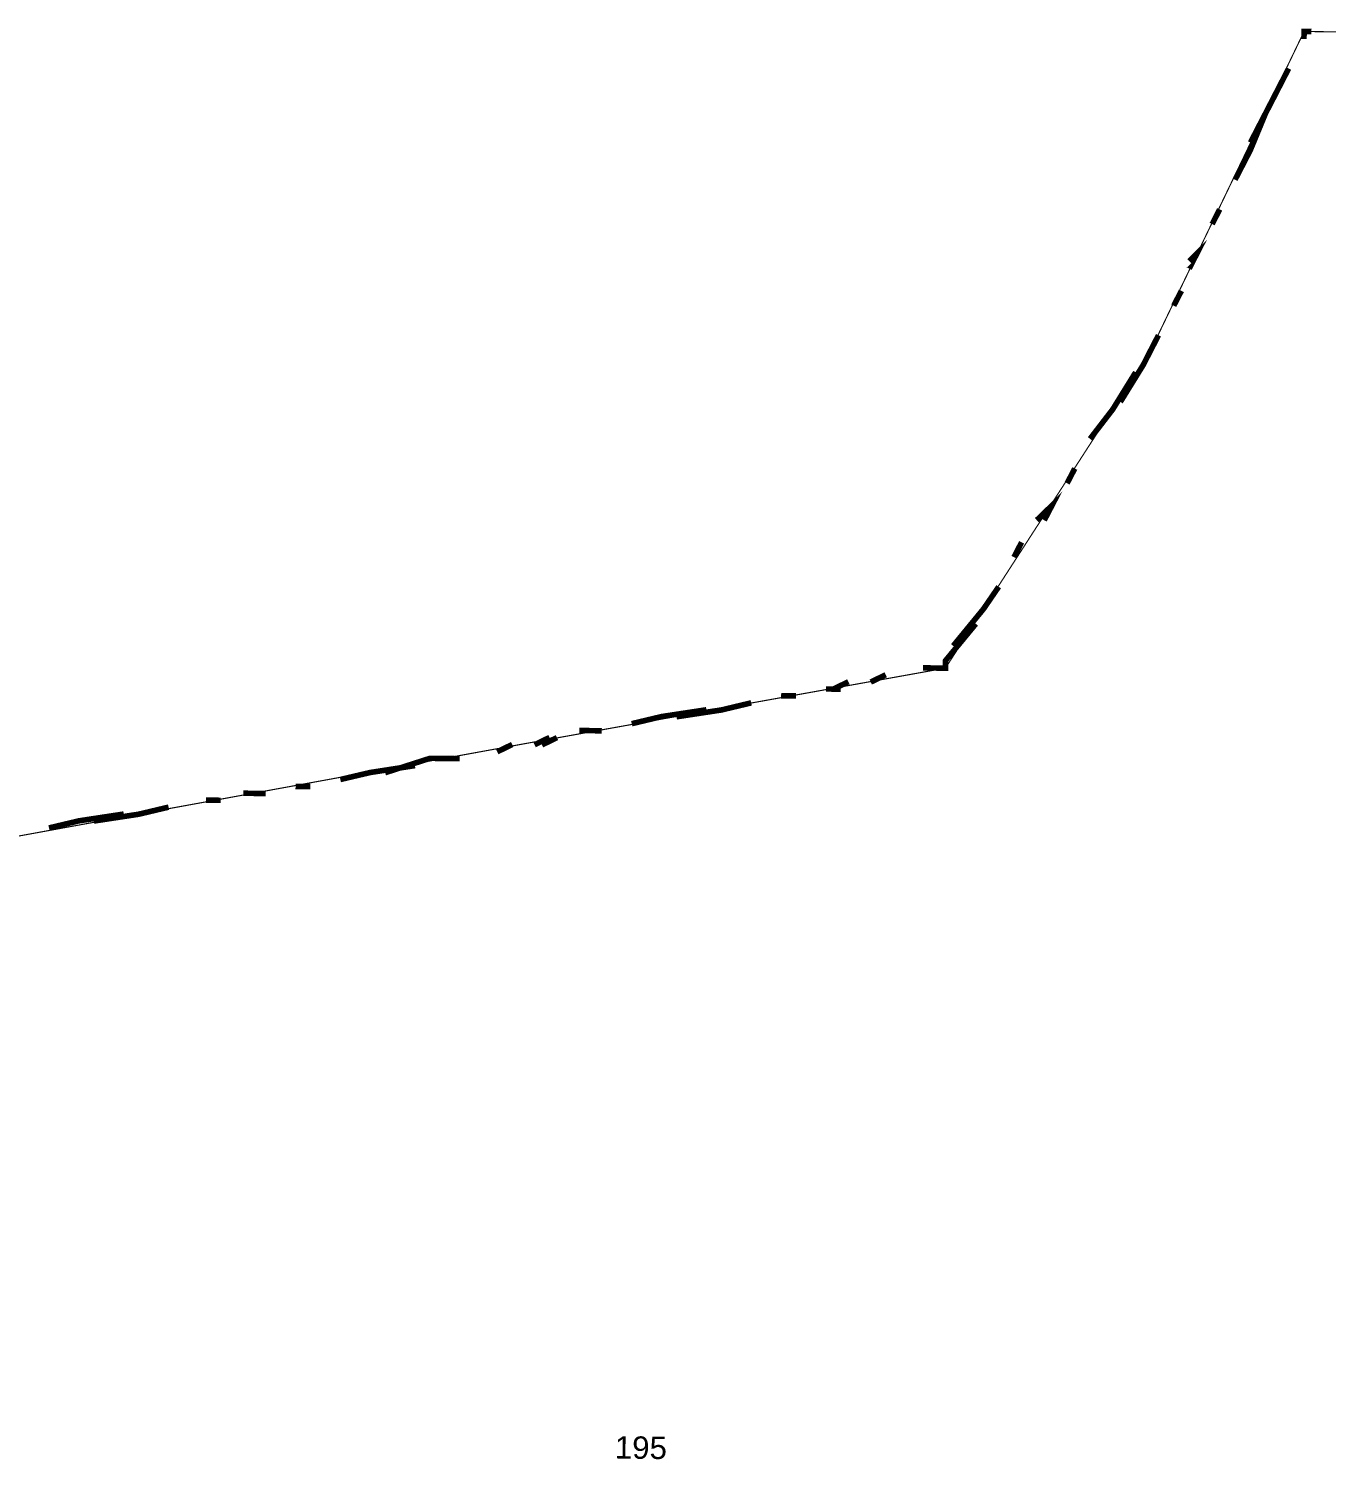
# Model space of a CAD drawing. Header units: metres. Extents: x 259177 to 277314, y 2171367 to 2185445.
# Drawn here: x 273274 to 273964, y 2171817 to 2172578 of the extents above; entities that cross this region are included whole.
import ezdxf

# ---------------------------------------------------------------- set-up
doc = ezdxf.new("R2010")
doc.units = ezdxf.units.M
doc.header["$MEASUREMENT"] = 0
for name, color, linetype in [('SURVEY NO.', 7, 'Continuous'), ('SURVEY PLOT BOUNDARY', 35, 'Continuous'), ('VILLAGE BOUNDARY', 212, 'Continuous')]:
    doc.layers.add(name, color=color, linetype=linetype)
doc.styles.add('PDF Arial', font='arial.ttf')

# ---------------------------------------------------------------- blocks, each defined once
blk = doc.blocks.new('FEWEWFEWQT')
at = {"layer": 'SURVEY PLOT BOUNDARY', "lineweight": 18, "const_width": 0.001}
blk.add_lwpolyline([(282147.4563, 2174202.8625), (282148.1029, 2174202.9892), (282148.4828, 2174203.0625), (282148.6628, 2174203.3492), (282148.7962, 2174203.6359), (282149.4028, 2174203.6359)], dxfattribs=at)
at = {"layer": 'VILLAGE BOUNDARY', "const_width": 0.005}
for points in [[(282148.7962, 2174203.6292), (282148.7962, 2174203.6359), (282148.8028, 2174203.6359)], [(282148.7828, 2174203.6026), (282148.7695, 2174203.5759), (282148.7495, 2174203.5359)], [(282148.7362, 2174203.5026), (282148.7495, 2174203.5292), (282148.7628, 2174203.5626)], [(282148.7228, 2174203.4759), (282148.7162, 2174203.4626)], [(282148.6962, 2174203.4292), (282148.7028, 2174203.4359), (282148.6962, 2174203.4226)], [(282148.6828, 2174203.3892), (282148.6895, 2174203.4026)], [(282148.6695, 2174203.3626), (282148.6628, 2174203.3492), (282148.6562, 2174203.3359), (282148.6362, 2174203.3026)], [(282148.6095, 2174203.2692), (282148.6295, 2174203.2959), (282148.6495, 2174203.3292)], [(282148.5962, 2174203.2425), (282148.5895, 2174203.2292)], [(282148.5695, 2174203.1959), (282148.5762, 2174203.2092), (282148.5628, 2174203.1959)], [(282148.5428, 2174203.1625), (282148.5495, 2174203.1759)], [(282148.5295, 2174203.1359), (282148.5162, 2174203.1159), (282148.4895, 2174203.0825)], [(282148.4628, 2174203.0625), (282148.4828, 2174203.0625), (282148.4828, 2174203.0692), (282148.5095, 2174203.1025)], [(282148.4295, 2174203.0559), (282148.4162, 2174203.0492)], [(282148.3895, 2174203.0425), (282148.3762, 2174203.0425)], [(282148.3828, 2174203.0425), (282148.3962, 2174203.0492)], [(282148.3095, 2174203.0292), (282148.2829, 2174203.0225), (282148.2429, 2174203.0159)], [(282148.3362, 2174203.0359), (282148.3495, 2174203.0359)], [(282148.2029, 2174203.0092), (282148.2295, 2174203.0159), (282148.2695, 2174203.0225)], [(282148.1762, 2174203.0025), (282148.1562, 2174203.0025)], [(282148.1295, 2174202.9959), (282148.1162, 2174202.9892)], [(282148.1229, 2174202.9892), (282148.1362, 2174202.9959)], [(282148.0829, 2174202.9825), (282148.0962, 2174202.9892)], [(282147.9429, 2174202.9559), (282147.9695, 2174202.9625), (282148.0095, 2174202.9692)], [(282148.0495, 2174202.9759), (282148.0229, 2174202.9759), (282147.9829, 2174202.9625)], [(282147.8629, 2174202.9425), (282147.8762, 2174202.9425), (282147.8562, 2174202.9425)], [(282147.9162, 2174202.9492), (282147.9029, 2174202.9492)], [(282147.7896, 2174202.9292), (282147.7629, 2174202.9225), (282147.7229, 2174202.9159)], [(282147.8229, 2174202.9359), (282147.8362, 2174202.9359)], [(282147.6829, 2174202.9092), (282147.7096, 2174202.9159), (282147.7496, 2174202.9225)]]:
    blk.add_lwpolyline(points, dxfattribs=at)
at = {"layer": 'SURVEY NO.', "insert": (282148.1962, 2174202.3518), "char_height": 0.02, "attachment_point": 7, "style": 'PDF Arial'}
blk.add_mtext('195', dxfattribs=at)

msp = doc.modelspace()

# ---------------------------------------------------------------- block references
at = {"xscale": 594.7216958835667, "yscale": 594.7216958835667, "zscale": 594.7216958835667, "rotation": 359.254356221976}
msp.add_blockref('FEWEWFEWQT', (-184338996.59, -1288580324.59), dxfattribs=at)

doc.saveas('drawing.dxf')
